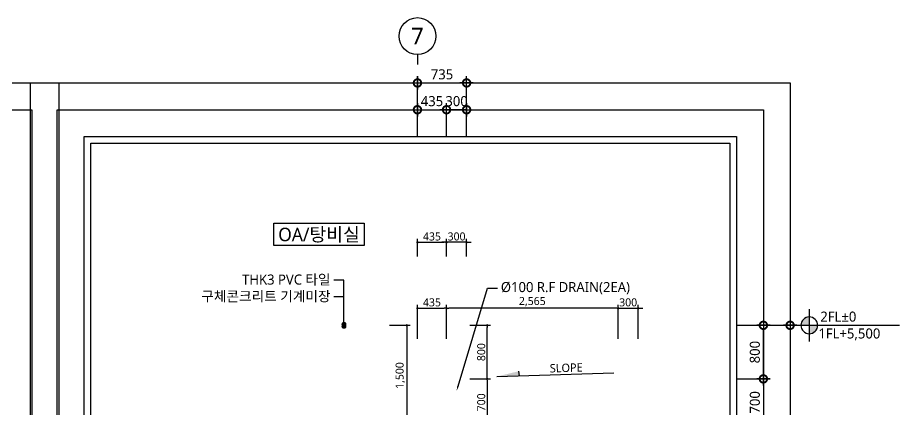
# Model space of a CAD drawing. Header units: millimetres. Extents: x 2421 to 40495, y 1221 to 28484.
# Drawn here: x 23604 to 36785, y 22637 to 28484 of the extents above; entities that cross this region are included whole.
import ezdxf
from ezdxf import colors
from ezdxf.entities.mleader import LeaderData, LeaderLine
from ezdxf.enums import TextEntityAlignment as Align
from ezdxf.math import Vec2, Vec3

# ---------------------------------------------------------------- set-up
doc = ezdxf.new("R2010")
doc.units = ezdxf.units.MM
doc.header["$LTSCALE"] = 200
doc.layers.get('DEFPOINTS').update_dxf_attribs({"color": 137})
for name, color, linetype in [('A-dim', 7, 'Continuous'), ('DIM', 7, 'Continuous'), ('DIM-2', 7, 'Continuous'), ('SYM-LEVEL', 7, 'Continuous'), ('TAG', 6, 'Continuous'), ('TEXT-NOTE', 6, 'Continuous')]:
    doc.layers.add(name, color=color, linetype=linetype)
doc.layers.add('Defpoint', color=144, linetype='Continuous', plot=False)
doc.styles.add('ARIAL', font='malgun.ttf')
doc.styles.add('ARIALB', font='malgun.ttf')
doc.styles.add('XR-sec$0$스타일1', font='malgun.ttf')
doc.styles.add('맑은고딕', font='malgun.ttf')
doc.styles.add('스타일1', font='malgun.ttf')
doc.dimstyles.new('GAUN-50', dxfattribs={"dimscale": 50, "dimtxt": 3, "dimasz": 1, "dimexe": 2, "dimexo": 3, "dimgap": 1, "dimtad": 1, "dimdec": 0, "dimzin": 1, "dimdsep": 46, "dimlunit": 6, "dimtxsty": '스타일1', "dimblk": 'GAUN-DOT', "dimcen": -2, "dimdle": 2, "dimclrd": 256, "dimclre": 256, "dimclrt": 3, "dimadec": 0, "dimazin": 0, "dimtfac": 1, "dimtdec": 0, "dimtix": 1, "dimtmove": 2, "dimatfit": 3, "dimldrblk": 'DOTSMALL', "dimfxl": 1, "dimtolj": 1, "dimtzin": 1, "dimarcsym": 0})
doc.dimstyles.new('GAUN-50-i', dxfattribs={"dimscale": 50, "dimtxt": 2.4, "dimasz": 0.7, "dimexe": 1, "dimexo": 1, "dimgap": 0.5, "dimtad": 1, "dimdec": 0, "dimdsep": 46, "dimlunit": 6, "dimtxsty": '맑은고딕', "dimblk": 'DOT', "dimcen": 1.25, "dimclrd": 7, "dimclre": 7, "dimclrt": 4, "dimadec": 0, "dimazin": 0, "dimtfac": 1, "dimtdec": 0, "dimtix": 1, "dimtofl": 0, "dimtmove": 2, "dimatfit": 3, "dimldrblk": 'DOT', "dimfxl": 1, "dimtolj": 1, "dimarcsym": 0})

# ---------------------------------------------------------------- blocks, each defined once
blk = doc.blocks.new('GAUN-DOT')
at = {"linetype": 'ByBlock'}
for p, q in [((2, 0), (-2, 0)), ((0, -2), (0, 2))]:
    blk.add_line(p, q, dxfattribs=at)
at = {"const_width": 2.25}
blk.add_lwpolyline([(0, 0.28125, 1), (0, -0.28125, 1)], format="xyb", close=True, dxfattribs=at)
blk = doc.blocks.new('*D28')
at = {"layer": 'A-dim', "lineweight": -2, "transparency": 16777216}
for p, q in [((34352, 23891), (35252, 23891)), ((35152, 23841), (35152, 18441)), ((34352, 18391), (35252, 18391))]:
    blk.add_line(p, q, dxfattribs=at)
at = {"layer": 'DEFPOINTS', "color": 0, "transparency": 16777216}
for p in [(34202, 23891), (34202, 18391), (35152, 18391)]:
    blk.add_point(p, dxfattribs=at)
at = {"layer": 'A-dim', "lineweight": -2, "transparency": 16777216, "xscale": 50, "yscale": 50, "zscale": 50}
for p, rotation in [((35152, 23891), 90), ((35152, 18391), 270)]:
    blk.add_blockref('GAUN-DOT', p, dxfattribs=dict(at, rotation=rotation))
at = {"layer": 'A-dim', "color": 3, "transparency": 16777216, "insert": (35012, 21141), "char_height": 150, "attachment_point": 5, "rotation": 90, "style": '스타일1'}
blk.add_mtext('\\A1;5,500', dxfattribs=at)
blk = doc.blocks.new('_DotSmall')
at = {"color": 0, "linetype": 'ByBlock', "const_width": 0.5}
blk.add_lwpolyline([(-0.0625, 0, 1), (0.0625, 0, 1)], format="xyb", close=True, dxfattribs=at)
blk = doc.blocks.new('*D30')
at = {"layer": 'A-dim', "lineweight": -2, "transparency": 16777216}
for p, q in [((34352, 23091), (34852, 23091)), ((34752, 23041), (34752, 22441)), ((34352, 22391), (34852, 22391))]:
    blk.add_line(p, q, dxfattribs=at)
at = {"layer": 'DEFPOINTS', "color": 0, "transparency": 16777216}
for p in [(34202, 23091), (34202, 22391), (34752, 22391)]:
    blk.add_point(p, dxfattribs=at)
at = {"layer": 'A-dim', "lineweight": -2, "transparency": 16777216, "xscale": 50, "yscale": 50, "zscale": 50}
for p, rotation in [((34752, 23091), 90), ((34752, 22391), 270)]:
    blk.add_blockref('GAUN-DOT', p, dxfattribs=dict(at, rotation=rotation))
at = {"layer": 'A-dim', "color": 3, "transparency": 16777216, "insert": (34625, 22741), "char_height": 150, "attachment_point": 5, "rotation": 90, "style": '스타일1'}
blk.add_mtext('\\A1;700', dxfattribs=at)
blk = doc.blocks.new('_DOT')
at = {"color": 0, "linetype": 'ByBlock'}
blk.add_line((-0.5, 0), (-1, 0), dxfattribs=at)
at = {"color": 0, "linetype": 'ByBlock', "const_width": 0.5}
blk.add_lwpolyline([(-0.25, 0, 1), (0.25, 0, 1)], format="xyb", close=True, dxfattribs=at)
blk = doc.blocks.new('*D31')
at = {"layer": 'DEFPOINTS', "color": 0, "transparency": 16777216}
for p in [(30016, 25130), (29581, 24867), (30016, 24867)]:
    blk.add_point(p, dxfattribs=at)
at = {"layer": 'DIM-2', "color": 7, "lineweight": -2, "transparency": 16777216}
for p, q in [((29581, 24917), (29581, 25180)), ((30016, 24917), (30016, 25180)), ((29616, 25130), (29981, 25130))]:
    blk.add_line(p, q, dxfattribs=at)
at = {"layer": 'DIM-2', "color": 7, "lineweight": -2, "transparency": 16777216, "xscale": 35, "yscale": 35, "zscale": 35, "rotation": 180}
blk.add_blockref('_DOT', (29581, 25130), dxfattribs=at)
at = {"layer": 'DIM-2', "color": 7, "lineweight": -2, "transparency": 16777216, "xscale": 35, "yscale": 35, "zscale": 35}
blk.add_blockref('_DOT', (30016, 25130), dxfattribs=at)
at = {"layer": 'DIM-2', "color": 4, "transparency": 16777216, "insert": (29798, 25217), "char_height": 120, "attachment_point": 5, "style": '맑은고딕'}
blk.add_mtext('\\A1;435', dxfattribs=at)
blk = doc.blocks.new('XR-sec$0$LEVEL1')
at = {"layer": 'SYM-LEVEL'}
h = blk.add_hatch(color=6, dxfattribs=at)
edge = h.paths.add_edge_path()
edge.add_ellipse((4.87, 0), major_axis=(1.77, 1.77), ratio=1, start_angle=405, end_angle=495)
edge.add_line((2.37, 0), (4.87, 0))
edge.add_line((4.87, 0), (4.87, 2.5))
edge = h.paths.add_edge_path()
edge.add_ellipse((4.87, 0), major_axis=(1.77, 1.77), ratio=1, start_angle=225, end_angle=315)
edge.add_line((7.37, 0), (4.87, 0))
edge.add_line((4.87, 0), (4.87, -2.5))
at = {"layer": 'SYM-LEVEL', "color": 6}
for p, q in [((4.87, 4.87), (4.87, -4.87)), ((0, 0), (9.74, 0)), ((9.07, 0), (31.8, 0))]:
    blk.add_line(p, q, dxfattribs=at)
blk.add_ellipse((4.87, 0), major_axis=(1.77, 1.77), ratio=1, start_param=5.497787, end_param=11.780972, dxfattribs=at)
at = {"layer": 'SYM-LEVEL', "color": 3, "style": 'XR-sec$0$스타일1'}
for tag, p in [('1층-바닥마감', (8.16, 1.11)), ('EL-+100', (8.16, -3.93))]:
    blk.add_attdef(tag, p, '', height=3, dxfattribs=at)
blk = doc.blocks.new('*D32')
at = {"layer": 'A-dim', "lineweight": -2, "transparency": 16777216}
for p, q in [((34352, 23891), (34852, 23891)), ((34752, 23141), (34752, 23841)), ((34352, 23091), (34852, 23091))]:
    blk.add_line(p, q, dxfattribs=at)
at = {"layer": 'DEFPOINTS', "color": 0, "transparency": 16777216}
for p in [(34202, 23891), (34752, 23891), (34202, 23091)]:
    blk.add_point(p, dxfattribs=at)
at = {"layer": 'A-dim', "lineweight": -2, "transparency": 16777216, "xscale": 50, "yscale": 50, "zscale": 50}
for p, rotation in [((34752, 23891), 90), ((34752, 23091), 270)]:
    blk.add_blockref('GAUN-DOT', p, dxfattribs=dict(at, rotation=rotation))
at = {"layer": 'A-dim', "color": 3, "transparency": 16777216, "insert": (34625, 23491), "char_height": 150, "attachment_point": 5, "rotation": 90, "style": '스타일1'}
blk.add_mtext('\\A1;800', dxfattribs=at)
blk = doc.blocks.new('bu-v')
at = {"layer": 'TAG', "ltscale": 0.2}
blk.add_line((0, 3), (0, 0), dxfattribs=at)
blk.add_circle((0, 8.5), 5.5, dxfattribs=at)
at = {"layer": 'TAG', "color": 3, "style": 'ARIALB'}
blk.add_attdef('1', text='', height=5, dxfattribs=at).set_placement((0, 8.5), align=Align.MIDDLE_CENTER)
blk = doc.blocks.new('*D34')
at = {"layer": 'DEFPOINTS', "color": 0, "transparency": 16777216}
for p in [(30016, 27109), (29581, 26559), (30016, 26559)]:
    blk.add_point(p, dxfattribs=at)
at = {"layer": 'DIM', "lineweight": -2, "transparency": 16777216}
for p, q in [((29581, 26709), (29581, 27209)), ((30016, 26709), (30016, 27209)), ((29631, 27109), (29966, 27109))]:
    blk.add_line(p, q, dxfattribs=at)
at = {"layer": 'DIM', "lineweight": -2, "transparency": 16777216, "xscale": 50, "yscale": 50, "zscale": 50, "rotation": 180}
blk.add_blockref('GAUN-DOT', (29581, 27109), dxfattribs=at)
at = {"layer": 'DIM', "lineweight": -2, "transparency": 16777216, "xscale": 50, "yscale": 50, "zscale": 50}
blk.add_blockref('GAUN-DOT', (30016, 27109), dxfattribs=at)
at = {"layer": 'DIM', "color": 3, "transparency": 16777216, "insert": (29798, 27237), "char_height": 150, "attachment_point": 5, "style": '스타일1'}
blk.add_mtext('\\A1;435', dxfattribs=at)
blk = doc.blocks.new('*D35')
at = {"layer": 'DEFPOINTS', "color": 0, "transparency": 16777216}
for p in [(30316, 27509), (29581, 26559), (30316, 26559)]:
    blk.add_point(p, dxfattribs=at)
at = {"layer": 'DIM', "lineweight": -2, "transparency": 16777216}
for p, q in [((29581, 26709), (29581, 27609)), ((30316, 26709), (30316, 27609)), ((29631, 27509), (30266, 27509))]:
    blk.add_line(p, q, dxfattribs=at)
at = {"layer": 'DIM', "lineweight": -2, "transparency": 16777216, "xscale": 50, "yscale": 50, "zscale": 50, "rotation": 180}
blk.add_blockref('GAUN-DOT', (29581, 27509), dxfattribs=at)
at = {"layer": 'DIM', "lineweight": -2, "transparency": 16777216, "xscale": 50, "yscale": 50, "zscale": 50}
blk.add_blockref('GAUN-DOT', (30316, 27509), dxfattribs=at)
at = {"layer": 'DIM', "color": 3, "transparency": 16777216, "insert": (29948, 27637), "char_height": 150, "attachment_point": 5, "style": '스타일1'}
blk.add_mtext('\\A1;735', dxfattribs=at)
blk = doc.blocks.new('*D36')
at = {"layer": 'DEFPOINTS', "color": 0, "transparency": 16777216}
for p in [(30016, 27109), (30016, 26559), (30316, 26559)]:
    blk.add_point(p, dxfattribs=at)
at = {"layer": 'DIM', "lineweight": -2, "transparency": 16777216}
for p, q in [((30016, 26709), (30016, 27209)), ((30316, 26709), (30316, 27209)), ((29966, 27109), (29916, 27109)), ((30316, 27109), (30016, 27109)), ((30366, 27109), (30416, 27109))]:
    blk.add_line(p, q, dxfattribs=at)
at = {"layer": 'DIM', "lineweight": -2, "transparency": 16777216, "xscale": 50, "yscale": 50, "zscale": 50}
blk.add_blockref('GAUN-DOT', (30016, 27109), dxfattribs=at)
at = {"layer": 'DIM', "lineweight": -2, "transparency": 16777216, "xscale": 50, "yscale": 50, "zscale": 50, "rotation": 180}
blk.add_blockref('GAUN-DOT', (30316, 27109), dxfattribs=at)
at = {"layer": 'DIM', "color": 3, "transparency": 16777216, "insert": (30166, 27237), "char_height": 150, "attachment_point": 5, "style": '스타일1'}
blk.add_mtext('\\A1;300', dxfattribs=at)
blk = doc.blocks.new('room-1')
at = {"layer": 'TEXT-NOTE', "color": 6}
for p, q in [((0, 5), (20.29, 5)), ((0, 0), (0, 5)), ((20.29, 5), (20.29, 0)), ((20.29, 0), (0, 0))]:
    blk.add_line(p, q, dxfattribs=at)
at = {"layer": 'TEXT-NOTE', "color": 3, "style": '스타일1'}
blk.add_attdef('실명', text='', height=3, dxfattribs=at).set_placement((10.15, 2.59), align=Align.MIDDLE)
blk = doc.blocks.new('*D39')
at = {"layer": 'DEFPOINTS', "color": 0, "transparency": 16777216}
for p in [(30314, 23091), (30314, 22391), (30622, 22391)]:
    blk.add_point(p, dxfattribs=at)
at = {"layer": 'DIM-2', "color": 7, "lineweight": -2, "transparency": 16777216}
for p, q in [((30364, 23091), (30672, 23091)), ((30622, 23056), (30622, 22426)), ((30364, 22391), (30672, 22391))]:
    blk.add_line(p, q, dxfattribs=at)
at = {"layer": 'DIM-2', "color": 7, "lineweight": -2, "transparency": 16777216, "xscale": 35, "yscale": 35, "zscale": 35}
for p, rotation in [((30622, 23091), 90), ((30622, 22391), 270)]:
    blk.add_blockref('_DOT', p, dxfattribs=dict(at, rotation=rotation))
at = {"layer": 'DIM-2', "color": 4, "transparency": 16777216, "insert": (30535, 22741), "char_height": 120, "attachment_point": 5, "rotation": 90, "style": '맑은고딕'}
blk.add_mtext('\\A1;700', dxfattribs=at)
blk = doc.blocks.new('*D40')
at = {"layer": 'DEFPOINTS', "color": 0, "transparency": 16777216}
for p in [(30016, 24146), (30016, 23641), (32581, 23641)]:
    blk.add_point(p, dxfattribs=at)
at = {"layer": 'DIM-2', "color": 7, "lineweight": -2, "transparency": 16777216}
for p, q in [((30016, 23691), (30016, 24196)), ((32546, 24146), (30051, 24146)), ((32581, 23691), (32581, 24196))]:
    blk.add_line(p, q, dxfattribs=at)
at = {"layer": 'DIM-2', "color": 7, "lineweight": -2, "transparency": 16777216, "xscale": 35, "yscale": 35, "zscale": 35, "rotation": 180}
blk.add_blockref('_DOT', (30016, 24146), dxfattribs=at)
at = {"layer": 'DIM-2', "color": 7, "lineweight": -2, "transparency": 16777216, "xscale": 35, "yscale": 35, "zscale": 35}
blk.add_blockref('_DOT', (32581, 24146), dxfattribs=at)
at = {"layer": 'DIM-2', "color": 4, "transparency": 16777216, "insert": (31298, 24243), "char_height": 120, "attachment_point": 5, "style": '맑은고딕'}
blk.add_mtext('\\A1;2,565', dxfattribs=at)
blk = doc.blocks.new('*D41')
at = {"layer": 'DEFPOINTS', "color": 0, "transparency": 16777216}
for p in [(30016, 24146), (29581, 23641), (30016, 23641)]:
    blk.add_point(p, dxfattribs=at)
at = {"layer": 'DIM-2', "color": 7, "lineweight": -2, "transparency": 16777216}
for p, q in [((29581, 23691), (29581, 24196)), ((29616, 24146), (29981, 24146)), ((30016, 23691), (30016, 24196))]:
    blk.add_line(p, q, dxfattribs=at)
at = {"layer": 'DIM-2', "color": 7, "lineweight": -2, "transparency": 16777216, "xscale": 35, "yscale": 35, "zscale": 35, "rotation": 180}
blk.add_blockref('_DOT', (29581, 24146), dxfattribs=at)
at = {"layer": 'DIM-2', "color": 7, "lineweight": -2, "transparency": 16777216, "xscale": 35, "yscale": 35, "zscale": 35}
blk.add_blockref('_DOT', (30016, 24146), dxfattribs=at)
at = {"layer": 'DIM-2', "color": 4, "transparency": 16777216, "insert": (29798, 24233), "char_height": 120, "attachment_point": 5, "style": '맑은고딕'}
blk.add_mtext('\\A1;435', dxfattribs=at)
blk = doc.blocks.new('*D46')
at = {"layer": 'DEFPOINTS', "color": 0, "transparency": 16777216}
for p in [(29114, 23891), (29114, 22391), (29422, 22391)]:
    blk.add_point(p, dxfattribs=at)
at = {"layer": 'DIM-2', "color": 7, "lineweight": -2, "transparency": 16777216}
for p, q in [((29164, 23891), (29472, 23891)), ((29422, 23856), (29422, 22426)), ((29164, 22391), (29472, 22391))]:
    blk.add_line(p, q, dxfattribs=at)
at = {"layer": 'DIM-2', "color": 7, "lineweight": -2, "transparency": 16777216, "xscale": 35, "yscale": 35, "zscale": 35}
for p, rotation in [((29422, 23891), 90), ((29422, 22391), 270)]:
    blk.add_blockref('_DOT', p, dxfattribs=dict(at, rotation=rotation))
at = {"layer": 'DIM-2', "color": 4, "transparency": 16777216, "insert": (29325, 23141), "char_height": 120, "attachment_point": 5, "rotation": 90, "style": '맑은고딕'}
blk.add_mtext('\\A1;1,500', dxfattribs=at)
blk = doc.blocks.new('*D48')
at = {"layer": 'DEFPOINTS', "color": 0, "transparency": 16777216}
for p in [(30016, 25130), (30016, 24867), (30316, 24867)]:
    blk.add_point(p, dxfattribs=at)
at = {"layer": 'DIM-2', "color": 7, "lineweight": -2, "transparency": 16777216}
for p, q in [((30016, 24917), (30016, 25180)), ((30316, 24917), (30316, 25180)), ((29981, 25130), (29946, 25130)), ((30316, 25130), (30016, 25130)), ((30351, 25130), (30386, 25130))]:
    blk.add_line(p, q, dxfattribs=at)
at = {"layer": 'DIM-2', "color": 7, "lineweight": -2, "transparency": 16777216, "xscale": 35, "yscale": 35, "zscale": 35}
blk.add_blockref('_DOT', (30016, 25130), dxfattribs=at)
at = {"layer": 'DIM-2', "color": 7, "lineweight": -2, "transparency": 16777216, "xscale": 35, "yscale": 35, "zscale": 35, "rotation": 180}
blk.add_blockref('_DOT', (30316, 25130), dxfattribs=at)
at = {"layer": 'DIM-2', "color": 4, "transparency": 16777216, "insert": (30166, 25217), "char_height": 120, "attachment_point": 5, "style": '맑은고딕'}
blk.add_mtext('\\A1;300', dxfattribs=at)
blk = doc.blocks.new('*D49')
at = {"layer": 'DEFPOINTS', "color": 0, "transparency": 16777216}
for p in [(30314, 23891), (30622, 23891), (30314, 23091)]:
    blk.add_point(p, dxfattribs=at)
at = {"layer": 'DIM-2', "color": 7, "lineweight": -2, "transparency": 16777216}
for p, q in [((30364, 23891), (30672, 23891)), ((30622, 23126), (30622, 23856)), ((30364, 23091), (30672, 23091))]:
    blk.add_line(p, q, dxfattribs=at)
at = {"layer": 'DIM-2', "color": 7, "lineweight": -2, "transparency": 16777216, "xscale": 35, "yscale": 35, "zscale": 35}
for p, rotation in [((30622, 23891), 90), ((30622, 23091), 270)]:
    blk.add_blockref('_DOT', p, dxfattribs=dict(at, rotation=rotation))
at = {"layer": 'DIM-2', "color": 4, "transparency": 16777216, "insert": (30535, 23491), "char_height": 120, "attachment_point": 5, "rotation": 90, "style": '맑은고딕'}
blk.add_mtext('\\A1;800', dxfattribs=at)
blk = doc.blocks.new('ele-tar-sl')
at = {"layer": 'TAG'}
for p, q in [((0, 0), (35, 0)), ((6.57, 1.37), (6.68, 0))]:
    blk.add_line(p, q, dxfattribs=at)
blk.add_solid([(0, 0), (6.57, 1.37), (6.68, 0)], dxfattribs=at)
blk = doc.blocks.new('*D148')
at = {"layer": 'DEFPOINTS', "color": 0, "transparency": 16777216}
for p in [(32881, 24146), (32581, 23641), (32881, 23641)]:
    blk.add_point(p, dxfattribs=at)
at = {"layer": 'DIM-2', "color": 7, "lineweight": -2, "transparency": 16777216}
for p, q in [((32546, 24146), (32511, 24146)), ((32581, 23691), (32581, 24196)), ((32581, 24146), (32881, 24146)), ((32881, 23691), (32881, 24196)), ((32916, 24146), (32951, 24146))]:
    blk.add_line(p, q, dxfattribs=at)
at = {"layer": 'DIM-2', "color": 7, "lineweight": -2, "transparency": 16777216, "xscale": 35, "yscale": 35, "zscale": 35}
blk.add_blockref('_DOT', (32581, 24146), dxfattribs=at)
at = {"layer": 'DIM-2', "color": 7, "lineweight": -2, "transparency": 16777216, "xscale": 35, "yscale": 35, "zscale": 35, "rotation": 180}
blk.add_blockref('_DOT', (32881, 24146), dxfattribs=at)
at = {"layer": 'DIM-2', "color": 4, "transparency": 16777216, "insert": (32731, 24233), "char_height": 120, "attachment_point": 5, "style": '맑은고딕'}
blk.add_mtext('\\A1;300', dxfattribs=at)

msp = doc.modelspace()

# ---------------------------------------------------------------- linework, layer by layer
at = {"layer": 'Defpoint'}
for points in [[(3245.3, 27509), (24218.3, 27509), (24218.3, 15549), (3245.3, 15549)], [(23797, 27509), (35152, 27509), (35152, 15549), (23797, 15549)], [(3645.3, 27109), (23818.3, 27109), (23818.3, 15949), (3645.3, 15949)], [(24197, 27109), (34752, 27109), (34752, 15949), (24197, 15949)], [(24597, 26709), (34352, 26709), (34352, 16349), (24597, 16349)], [(24697, 26609), (34252, 26609), (34252, 16449), (24697, 16449)]]:
    msp.add_lwpolyline(points, close=True, dxfattribs=at)

# ---------------------------------------------------------------- block references
at = {"layer": 'SYM-LEVEL'}
ref = msp.add_blockref('XR-sec$0$LEVEL1', (35195, 23890.8), dxfattribs=dict(at, xscale=50, yscale=50, zscale=50))
ref.add_attrib('EL-+100', '1FL+5,500', (35574.2, 23694.4), dxfattribs={"color": 3, "height": 150, "style": 'XR-sec$0$스타일1'})
ref.add_attrib('1층-바닥마감', '2FL%%P0', (35602.9, 23946), dxfattribs={"color": 3, "height": 150, "style": 'XR-sec$0$스타일1'})
at = {"layer": 'TAG'}
ref = msp.add_blockref('bu-v', (29580.9, 27783.7), dxfattribs=dict(at, xscale=50.00000000000169, yscale=50.00000000000169, zscale=50.00000000000169))
ref.add_attrib('1', '7', dxfattribs={"color": 3, "height": 250, "style": '맑은고딕'}).set_placement((29580.9, 28208.7), align=Align.MIDDLE_CENTER)
ref = msp.add_blockref('ele-tar-sl', (30767, 23126.7), dxfattribs=dict(at, xscale=50, yscale=50, zscale=50, rotation=1.725476317253455))
ref.add_attrib('1', 'SLOPE', dxfattribs={"color": 3, "height": 125, "rotation": 1.72548, "style": 'ARIAL'}).set_placement((31804.7, 23256.6), align=Align.MIDDLE_CENTER)
at = {"layer": 'TEXT-NOTE'}
ref = msp.add_blockref('room-1', (27433.2, 25082.2), dxfattribs=dict(at, xscale=66.66666660016777, yscale=66.66666660016777, zscale=66.66666660016777))
ref.add_attrib('실명', 'OA/탕비실', dxfattribs={"color": 3, "height": 200, "style": '스타일1'}).set_placement((28109.6, 25248.9), align=Align.MIDDLE)

# ---------------------------------------------------------------- dimensions: what is measured, and where the dimension line sits
at = {"layer": 'A-dim'}
for base, p1, p2, angle, picture, middle in [((35152, 18390.8), (34202, 23890.8), (34202, 18390.8), 270, '*D28', (35011.9, 21140.8)), ((34752, 23890.8), (34202, 23090.8), (34202, 23890.8), 90, '*D32', (34624.5, 23490.8)), ((34752, 22390.8), (34202, 23090.8), (34202, 22390.8), 270, '*D30', (34624.5, 22740.8))]:
    dim = msp.add_linear_dim(base=base, p1=p1, p2=p2, angle=angle, dimstyle='GAUN-50', dxfattribs=at)
    dim.commit()
    dim.dimension.update_dxf_attribs({"geometry": picture, "text_midpoint": middle})
at = {"layer": 'DIM'}
for base, p2, picture, middle in [((30315.9, 27509), (30315.9, 26559), '*D35', (29948.4, 27636.5)), ((30015.9, 27109), (30015.9, 26559), '*D34', (29798.4, 27236.5))]:
    dim = msp.add_linear_dim(base=base, p1=(29580.9, 26559), p2=p2, dimstyle='GAUN-50', dxfattribs=at)
    dim.commit()
    dim.dimension.update_dxf_attribs({"geometry": picture, "text_midpoint": middle})
dim = msp.add_linear_dim(base=(30015.9, 27109), p1=(30315.9, 26559), p2=(30015.9, 26559), angle=180, dimstyle='GAUN-50', dxfattribs=at)
dim.commit()
dim.dimension.update_dxf_attribs({"geometry": '*D36', "text_midpoint": (30165.9, 27236.5)})
at = {"layer": 'DIM-2'}
dim = msp.add_linear_dim(base=(30015.9, 25129.8), p1=(29580.9, 24866.6), p2=(30015.9, 24866.6), dimstyle='GAUN-50-i', dxfattribs=at)
dim.commit()
dim.dimension.update_dxf_attribs({"geometry": '*D31', "text_midpoint": (29798.4, 25216.8)})
for base, p1, p2, picture, middle in [((30015.9, 25129.8), (30315.9, 24866.6), (30015.9, 24866.6), '*D48', (30165.9, 25216.8)), ((30015.9, 24145.5), (29580.9, 23640.7), (30015.9, 23640.7), '*D41', (29798.4, 24232.5)), ((32880.9, 24145.5), (32580.9, 23640.7), (32880.9, 23640.7), '*D148', (32730.9, 24232.5))]:
    dim = msp.add_linear_dim(base=base, p1=p1, p2=p2, angle=180, dimstyle='GAUN-50-i', override={"dimtofl": 1}, dxfattribs=at)
    dim.commit()
    dim.dimension.update_dxf_attribs({"geometry": picture, "text_midpoint": middle})
dim = msp.add_linear_dim(base=(30015.9, 24145.5), p1=(32580.9, 23640.7), p2=(30015.9, 23640.7), dimstyle='GAUN-50-i', override={"dimtofl": 1}, dxfattribs=at)
dim.commit()
dim.dimension.update_dxf_attribs({"geometry": '*D40', "text_midpoint": (31298.4, 24242.6)})
for base, p1, p2, angle, picture, middle in [((29422.4, 22390.8), (29113.6, 23890.8), (29113.6, 22390.8), 270, '*D46', (29325, 23140.8)), ((30622.4, 23890.8), (30313.6, 23090.8), (30313.6, 23890.8), 90, '*D49', (30535.4, 23490.8)), ((30622.4, 22390.8), (30313.6, 23090.8), (30313.6, 22390.8), 270, '*D39', (30535.4, 22740.8))]:
    dim = msp.add_linear_dim(base=base, p1=p1, p2=p2, angle=angle, dimstyle='GAUN-50-i', dxfattribs=at)
    dim.commit()
    dim.dimension.update_dxf_attribs({"geometry": picture, "text_midpoint": middle})

# ---------------------------------------------------------------- leaders
at = {"layer": 'TAG', "color": 3}
ml = msp.add_multileader_mtext('Standard', dxfattribs=at)
ml.set_content('THK3 PVC 타일', color=3, style='맑은고딕')
ml.set_leader_properties(color=6)
ml.set_arrow_properties(name='DOT')
ml.build(insert=Vec2(0, 0))
ml.multileader.update_dxf_attribs({"dogleg_length": 3, "arrow_head_size": 75})
ctx = ml.context
ctx.base_point, ctx.char_height, ctx.arrow_head_size, ctx.landing_gap_size, ctx.plane_origin = Vec3(26814.6, 24565.3), 150, 75, 50, Vec3(29348.6, 23802.2)
ctx.text_align_type = 2
notes = []
notes.append((ctx, [(0, (1, 1, 0), (28482.6, 24565.3), (-1, 0), 150, [(0, [(28482.6, 23905.3)], 0, [])])]))
ctx.mtext.insert, ctx.mtext.width, ctx.mtext.alignment, ctx.mtext.flow_direction = Vec3(28282.6, 24649.4), 3010.616, 3, 5
ml = msp.add_multileader_mtext('Standard', dxfattribs=at)
ml.set_content('%%C100 R.F DRAIN(2EA)', color=3, style='맑은고딕')
ml.set_leader_properties(color=6)
ml.build(insert=Vec2(0, 0))
ml.multileader.update_dxf_attribs({"dogleg_length": 3, "arrow_head_size": 75})
ctx = ml.context
ctx.base_point, ctx.char_height, ctx.arrow_head_size, ctx.landing_gap_size, ctx.plane_origin = Vec3(30777.5, 24445.1), 150, 75, 50, Vec3(30261.5, 23770.2)
notes.append((ctx, [(0, (1, 1, 0), (30627.5, 24445.1), (1, 0), 150, [(0, [(30166.1, 22913)], 0, [])])]))
ctx.mtext.insert, ctx.mtext.width, ctx.mtext.flow_direction = Vec3(30827.5, 24537.1), 3010.616, 5
ml = msp.add_multileader_mtext('Standard', dxfattribs=at)
ml.set_content('구체콘크리트 기계미장', color=3, style='맑은고딕')
ml.set_leader_properties(color=6)
ml.set_arrow_properties(name='DOT')
ml.build(insert=Vec2(0, 0))
ml.multileader.update_dxf_attribs({"dogleg_length": 3, "arrow_head_size": 75})
ctx = ml.context
ctx.base_point, ctx.char_height, ctx.arrow_head_size, ctx.landing_gap_size, ctx.plane_origin = Vec3(26097.3, 24315.3), 150, 75, 50, Vec3(29348.6, 23302.2)
ctx.text_align_type = 2
notes.append((ctx, [(0, (1, 1, 0), (28482.6, 24315.3), (-1, 0), 150, [(0, [(28482.6, 23876)], 0, [])])]))
ctx.mtext.insert, ctx.mtext.width, ctx.mtext.alignment, ctx.mtext.flow_direction = Vec3(28282.6, 24399.4), 3010.616, 3, 5
for ctx, leaders in notes:
    for number, flags, end, landing, length, lines in leaders:
        leader = LeaderData()
        leader.index, (leader.has_last_leader_line, leader.has_dogleg_vector, leader.attachment_direction) = number, flags
        leader.last_leader_point, leader.dogleg_vector, leader.dogleg_length = Vec3(end), Vec3(landing), length
        for number, points, colour, breaks in lines:
            line = LeaderLine()
            line.index, line.vertices, line.color, line.breaks = number, Vec3.list(points), colors.encode_raw_color(colour), breaks
            leader.lines.append(line)
        ctx.leaders.append(leader)

doc.saveas('drawing.dxf')
